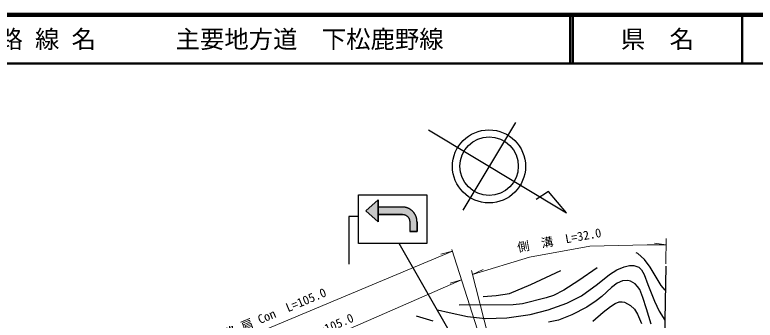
# Model space of a CAD drawing. Units: millimetres at full size, sheet at 1:1000; details may follow other scales. Extents: x 40000 to 680000, y 20000 to 380000.
# Drawn here: x 183718 to 335699, y 317348 to 380000 of the extents above; entities that cross this region are included whole.
import ezdxf
from ezdxf.enums import TextEntityAlignment as Align

# ---------------------------------------------------------------- set-up
doc = ezdxf.new("R2010")
doc.units = ezdxf.units.MM
doc.header["$LTSCALE"] = 1000
for name, color, linetype, lineweight in [('M-BGD', 7, 'Continuous', 25), ('M-BMK-OTRS', 5, 'Continuous', 25), ('M-BMK-SRVR', 3, 'Continuous', 25), ('M-STR-HTXT', 7, 'Continuous', 13), ('M-STR-STRC', 7, 'Continuous', 25), ('M-TTL', 2, 'Continuous', 140), ('M-TTL-LINE', 7, 'Continuous', 50)]:
    doc.layers.add(name, color=color, linetype=linetype, lineweight=lineweight)
doc.layers.add('M-TTL-TXT', color=7, linetype='Continuous')
doc.styles.add('ＭＳ ゴシック', font='')
doc.styles.get('ＭＳ ゴシック').set_extended_font_data('MS Gothic')

msp = doc.modelspace()

# ---------------------------------------------------------------- hatches: boundary and pattern name
at = {"layer": 'M-STR-STRC'}
for points in [[(258278, 340558), (258278, 342058), (255778, 339808), (258278, 337558), (258278, 339058)], [(265472, 339604), (265436, 339642), (265399, 339679), (265362, 339716), (265324, 339752), (265285, 339787), (265246, 339822), (265206, 339856), (265166, 339889), (265125, 339922), (265083, 339954), (265041, 339985), (264998, 340015), (264955, 340045), (264912, 340074), (264867, 340102), (264823, 340129), (264778, 340156), (264732, 340182), (264686, 340207), (264640, 340231), (264593, 340254), (264546, 340277), (264498, 340298), (264450, 340319), (264402, 340339), (264353, 340359), (264304, 340377), (264254, 340394), (264205, 340411), (264155, 340427), (264105, 340442), (264054, 340456), (264003, 340469), (263953, 340481), (263901, 340492), (263850, 340503), (263799, 340512), (263747, 340521), (263695, 340529), (263643, 340535), (263591, 340541), (263539, 340546), (263487, 340551), (263435, 340554), (263382, 340556), (263330, 340557), (263278, 340558), (258278, 340558), (258278, 339058), (263309, 339058), (263382, 339055), (263461, 339047), (263538, 339035), (263615, 339020), (263691, 339000), (263766, 338977), (263840, 338949), (263912, 338918), (263982, 338883), (264051, 338844), (264117, 338802), (264181, 338756), (264242, 338707), (264301, 338655), (264357, 338600), (264410, 338542), (264460, 338482), (264507, 338418), (264550, 338353), (264590, 338285), (264626, 338216), (264659, 338144), (264688, 338071), (264713, 337997), (264734, 337921), (264751, 337844), (264764, 337767), (264772, 337689), (264777, 337610), (264778, 337558), (264778, 335558), (266278, 335558), (266278, 337558), (266277, 337610), (266276, 337663), (266274, 337715), (266270, 337767), (266266, 337819), (266261, 337871), (266255, 337923), (266249, 337975), (266241, 338027), (266232, 338079), (266223, 338130), (266212, 338182), (266201, 338233), (266189, 338284), (266176, 338334), (266162, 338385), (266147, 338435), (266131, 338485), (266114, 338535), (266097, 338584), (266078, 338633), (266059, 338682), (266039, 338730), (266018, 338778), (265997, 338826), (265974, 338873), (265951, 338920), (265927, 338966), (265902, 339012), (265876, 339058), (265849, 339103), (265822, 339148), (265794, 339192), (265765, 339235), (265735, 339279), (265705, 339321), (265674, 339363), (265642, 339405), (265609, 339446), (265576, 339486), (265542, 339526), (265507, 339565)]]:
    msp.add_hatch(color=256, dxfattribs=at).paths.add_polyline_path(points)

# ---------------------------------------------------------------- linework, layer by layer
at = {"layer": 'M-BGD'}
for points in [[(317247, 323534), (316424, 324493), (314161, 328230), (312990, 329813), (311614, 331040), (311235, 331148)], [(270518, 319486), (272849, 318893), (276646, 318136), (280361, 317672), (284718, 317811), (289475, 318514), (293169, 319455), (297057, 320809), (300057, 322353), (303321, 324751), (305780, 326719), (307330, 327699), (308780, 328279), (309905, 328594), (310818, 328569), (311783, 328193), (312382, 327655), (312925, 326693), (313666, 324637), (315030, 321225), (315971, 319167), (317124, 317368)], [(303229, 328116), (299487, 325497), (296423, 323494), (294305, 322418), (292776, 321922), (287959, 320693), (286008, 320521), (274935, 320463)], [(279874, 322231), (282547, 322404), (285247, 322821), (289627, 324689), (295803, 327558)], [(314361, 316531), (313379, 319647), (312620, 322013), (312004, 323629), (311552, 324254), (311077, 324834), (310103, 325387), (309584, 325488), (308451, 325439), (307397, 324938), (306218, 324028), (304200, 322213), (303073, 321303), (301167, 320040), (298076, 318436), (295349, 317375), (293264, 316926)], [(302343, 317117), (304497, 319008), (306020, 320176), (306939, 320767), (307766, 321082), (308423, 321134), (308896, 321056), (310109, 320393), (310926, 319578), (311528, 318595), (312345, 316698)], [(269563, 317138), (266141, 318160)]]:
    msp.add_lwpolyline(points, dxfattribs=at)
at = {"layer": 'M-BMK-OTRS'}
msp.add_line((317345, 328455), (316378, 279944), dxfattribs=at)
at = {"layer": 'M-BMK-SRVR'}
for p, q in [((286478, 357939), (275677, 339929)), ((268642, 356392), (296968, 339404)), ((293290, 343716), (290757, 342108)), ((296968, 339404), (293290, 343716))]:
    msp.add_line(p, q, dxfattribs=at)
for centre, radius in [((281056, 348898), 7500), ((281078, 348934), 6000)]:
    msp.add_circle(centre, radius, dxfattribs=at)
at = {"layer": 'M-STR-HTXT'}
for p, q in [((317432, 332805), (314999, 333131)), ((317355, 328931), (317457, 334089)), ((273536, 331539), (271163, 330912)), ((273448, 331818), (283096, 301514)), ((283724, 303210), (277431, 327551)), ((277644, 326729), (279872, 327759)), ((275417, 325632), (273052, 324972))]:
    msp.add_line(p, q, dxfattribs=at)
for points in [[(273536, 331539), (212670, 305966), (206003, 303577), (200549, 302440), (196717, 301746), (193318, 301472), (187822, 301556), (185171, 301916)], [(277644, 326729), (289399, 330278), (301785, 332507), (313552, 332781), (317432, 332805)], [(184919, 294776), (194540, 293829), (202314, 294606), (209520, 296846), (275417, 325632)]]:
    msp.add_lwpolyline(points, dxfattribs=at)
at = {"layer": 'M-STR-STRC'}
for p, q in [((254278, 343058), (268278, 343058)), ((254278, 333058), (254278, 343058)), ((258278, 342058), (255778, 339808)), ((258278, 342058), (258278, 337558)), ((268278, 343058), (268278, 334448)), ((263278, 340558), (258278, 340558)), ((255778, 339808), (258278, 337558)), ((263278, 339058), (258278, 339058)), ((264778, 337558), (264778, 335558)), ((266278, 337558), (266278, 335558)), ((266278, 335558), (264778, 335558)), ((268278, 334441), (268278, 333058)), ((268278, 333058), (254278, 333058)), ((281745, 299810), (262612, 333058))]:
    msp.add_line(p, q, dxfattribs=at)
for points in [[(258278, 340558), (258278, 342058), (255778, 339808), (258278, 337558)], [(263278, 340558), (258278, 340558), (258278, 339058), (263278, 339058), (263304, 339058), (263330, 339057), (263356, 339056), (263382, 339054), (263408, 339052), (263435, 339050), (263461, 339047), (263486, 339043), (263512, 339039), (263538, 339035), (263564, 339030), (263590, 339025), (263615, 339019), (263641, 339013), (263666, 339007), (263691, 339000), (263716, 338992), (263741, 338984), (263766, 338976), (263791, 338967), (263815, 338958), (263840, 338949), (263864, 338939), (263888, 338928), (263912, 338917), (263935, 338906), (263959, 338894), (263982, 338882), (264005, 338870), (264028, 338857), (264050, 338844), (264073, 338830), (264095, 338816), (264117, 338801), (264138, 338787), (264159, 338771), (264180, 338756), (264201, 338740), (264222, 338724), (264242, 338707), (264262, 338690), (264281, 338673), (264301, 338655), (264320, 338637), (264338, 338618), (264357, 338600), (264375, 338581), (264392, 338562), (264410, 338542), (264427, 338522), (264443, 338502), (264460, 338481), (264476, 338461), (264491, 338440), (264506, 338418), (264521, 338397), (264536, 338375), (264550, 338353), (264563, 338330), (264577, 338308), (264590, 338285), (264602, 338262), (264614, 338239), (264626, 338215), (264637, 338192), (264648, 338168), (264658, 338144), (264669, 338120), (264678, 338095), (264687, 338071), (264696, 338046), (264704, 338021), (264712, 337996), (264720, 337971), (264727, 337946), (264733, 337921), (264739, 337895), (264745, 337870), (264750, 337844), (264755, 337818), (264759, 337792), (264763, 337767), (264767, 337741), (264770, 337715), (264772, 337689), (264774, 337662), (264776, 337636), (264777, 337610), (264777, 337584), (264778, 337558), (264778, 335558), (266278, 335558), (266278, 337558), (266277, 337610), (266276, 337663), (266274, 337715), (266270, 337767), (266266, 337819), (266261, 337871), (266255, 337923), (266249, 337975), (266241, 338027), (266232, 338079), (266223, 338130), (266212, 338182), (266201, 338233), (266189, 338284), (266176, 338334), (266162, 338385), (266147, 338435), (266131, 338485), (266114, 338535), (266097, 338584), (266078, 338633), (266059, 338682), (266039, 338730), (266018, 338778), (265997, 338826), (265974, 338873), (265951, 338920), (265927, 338966), (265902, 339012), (265876, 339058), (265849, 339103), (265822, 339148), (265794, 339192), (265765, 339235), (265735, 339279), (265705, 339321), (265674, 339363), (265642, 339405), (265609, 339446), (265576, 339486), (265542, 339526), (265507, 339565), (265472, 339604), (265436, 339642), (265399, 339679), (265362, 339716), (265324, 339752), (265285, 339787), (265246, 339822), (265206, 339856), (265166, 339889), (265125, 339922), (265083, 339954), (265041, 339985), (264998, 340015), (264955, 340045), (264912, 340074), (264867, 340102), (264823, 340129), (264778, 340156), (264732, 340182), (264686, 340207), (264640, 340231), (264593, 340254), (264546, 340277), (264498, 340298), (264450, 340319), (264402, 340339), (264353, 340359), (264304, 340377), (264254, 340394), (264205, 340411), (264155, 340427), (264105, 340442), (264054, 340456), (264003, 340469), (263953, 340481), (263901, 340492), (263850, 340503), (263799, 340512), (263747, 340521), (263695, 340529), (263643, 340535), (263591, 340541), (263539, 340546), (263487, 340551), (263435, 340554), (263382, 340556), (263330, 340557)]]:
    msp.add_lwpolyline(points, close=True, dxfattribs=at)
msp.add_lwpolyline([(254278, 338610), (252278, 338610), (252278, 328826)], dxfattribs=at)
at = {"layer": 'M-TTL'}
msp.add_line((680000, 380000), (40000, 380000), dxfattribs=at)
at = {"layer": 'M-TTL-LINE'}
for p, q in [((297750, 380000), (297750, 370000)), ((298250, 380000), (298250, 370000)), ((333000, 380000), (333000, 370000)), ((40000, 370000), (680000, 370000))]:
    msp.add_line(p, q, dxfattribs=at)

# ---------------------------------------------------------------- texts
at = {"layer": 'M-STR-HTXT', "style": 'ＭＳ ゴシック'}
for s, rotation, p in [('側\u3000溝\u3000L=32.0', 10.202, (295729, 332349)), ('路 肩 Con\u3000L=105.0', 22.79, (237717, 317485)), ('ガードレール\u3000L=105.0', 23.597, (241683, 311398))]:
    msp.add_text(s, height=1833, rotation=rotation, dxfattribs=at).set_placement(p, align=Align.BOTTOM_CENTER)
at = {"layer": 'M-TTL-TXT', "style": 'ＭＳ ゴシック'}
for s, p in [('路 線 名', (180380, 375000)), ('主要地方道\u3000下松鹿野線', (216734, 375000))]:
    msp.add_text(s, height=3666, dxfattribs=at).set_placement(p, align=Align.MIDDLE_LEFT)
msp.add_text('県\u3000名', height=3666, dxfattribs=at).set_placement((315625, 375000), align=Align.MIDDLE_CENTER)

doc.saveas('drawing.dxf')
